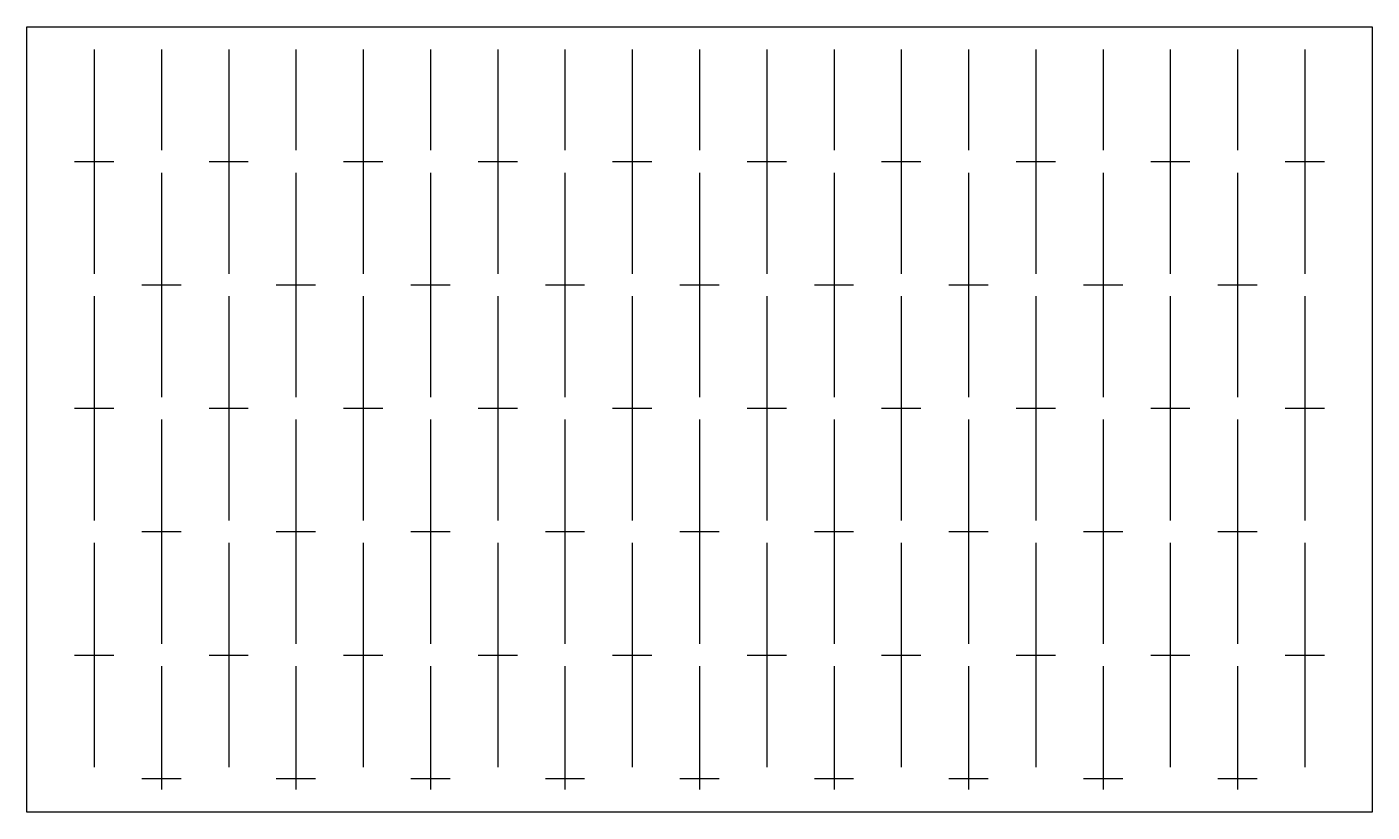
# Model space of a CAD drawing. Header units: millimetres. Extents: x 0 to 120, y 0 to 70.
import ezdxf

# ---------------------------------------------------------------- set-up
doc = ezdxf.new("R2010")
doc.units = ezdxf.units.MM
doc.layers.add('CUT', color=1, linetype='CONTINUOUS')

msp = doc.modelspace()

# ---------------------------------------------------------------- linework, layer by layer
at = {"layer": 'CUT'}
for p, q in [((6, 68), (6, 48)), ((12, 68), (12, 59)), ((18, 68), (18, 48)), ((24, 68), (24, 59)), ((30, 68), (30, 48)), ((36, 68), (36, 59)), ((42, 68), (42, 48)), ((48, 68), (48, 59)), ((54, 68), (54, 48)), ((60, 68), (60, 59)), ((66, 68), (66, 48)), ((72, 68), (72, 59)), ((78, 68), (78, 48)), ((84, 68), (84, 59)), ((90, 68), (90, 48)), ((96, 68), (96, 59)), ((102, 68), (102, 48)), ((108, 68), (108, 59)), ((114, 68), (114, 48)), ((4.25, 58), (7.75, 58)), ((16.25, 58), (19.75, 58)), ((28.25, 58), (31.75, 58)), ((40.25, 58), (43.75, 58)), ((52.25, 58), (55.75, 58)), ((64.25, 58), (67.75, 58)), ((76.25, 58), (79.75, 58)), ((88.25, 58), (91.75, 58)), ((100.25, 58), (103.75, 58)), ((112.25, 58), (115.75, 58)), ((12, 57), (12, 37)), ((24, 57), (24, 37)), ((36, 57), (36, 37)), ((48, 57), (48, 37)), ((60, 57), (60, 37)), ((72, 57), (72, 37)), ((84, 57), (84, 37)), ((96, 57), (96, 37)), ((108, 57), (108, 37)), ((10.25, 47), (13.75, 47)), ((22.25, 47), (25.75, 47)), ((34.25, 47), (37.75, 47)), ((46.25, 47), (49.75, 47)), ((58.25, 47), (61.75, 47)), ((70.25, 47), (73.75, 47)), ((82.25, 47), (85.75, 47)), ((94.25, 47), (97.75, 47)), ((106.25, 47), (109.75, 47)), ((6, 46), (6, 26)), ((18, 46), (18, 26)), ((30, 46), (30, 26)), ((42, 46), (42, 26)), ((54, 46), (54, 26)), ((66, 46), (66, 26)), ((78, 46), (78, 26)), ((90, 46), (90, 26)), ((102, 46), (102, 26)), ((114, 46), (114, 26)), ((4.25, 36), (7.75, 36)), ((16.25, 36), (19.75, 36)), ((28.25, 36), (31.75, 36)), ((40.25, 36), (43.75, 36)), ((52.25, 36), (55.75, 36)), ((64.25, 36), (67.75, 36)), ((76.25, 36), (79.75, 36)), ((88.25, 36), (91.75, 36)), ((100.25, 36), (103.75, 36)), ((112.25, 36), (115.75, 36)), ((12, 35), (12, 15)), ((24, 35), (24, 15)), ((36, 35), (36, 15)), ((48, 35), (48, 15)), ((60, 35), (60, 15)), ((72, 35), (72, 15)), ((84, 35), (84, 15)), ((96, 35), (96, 15)), ((108, 35), (108, 15)), ((6, 24), (6, 4)), ((10.25, 25), (13.75, 25)), ((18, 24), (18, 4)), ((22.25, 25), (25.75, 25)), ((30, 24), (30, 4)), ((34.25, 25), (37.75, 25)), ((42, 24), (42, 4)), ((46.25, 25), (49.75, 25)), ((54, 24), (54, 4)), ((58.25, 25), (61.75, 25)), ((66, 24), (66, 4)), ((70.25, 25), (73.75, 25)), ((78, 24), (78, 4)), ((82.25, 25), (85.75, 25)), ((90, 24), (90, 4)), ((94.25, 25), (97.75, 25)), ((102, 24), (102, 4)), ((106.25, 25), (109.75, 25)), ((114, 24), (114, 4)), ((4.25, 14), (7.75, 14)), ((16.25, 14), (19.75, 14)), ((28.25, 14), (31.75, 14)), ((40.25, 14), (43.75, 14)), ((52.25, 14), (55.75, 14)), ((64.25, 14), (67.75, 14)), ((76.25, 14), (79.75, 14)), ((88.25, 14), (91.75, 14)), ((100.25, 14), (103.75, 14)), ((112.25, 14), (115.75, 14)), ((12, 13), (12, 2)), ((24, 13), (24, 2)), ((36, 13), (36, 2)), ((48, 13), (48, 2)), ((60, 13), (60, 2)), ((72, 13), (72, 2)), ((84, 13), (84, 2)), ((96, 13), (96, 2)), ((108, 13), (108, 2)), ((10.25, 3), (13.75, 3)), ((22.25, 3), (25.75, 3)), ((34.25, 3), (37.75, 3)), ((46.25, 3), (49.75, 3)), ((58.25, 3), (61.75, 3)), ((70.25, 3), (73.75, 3)), ((82.25, 3), (85.75, 3)), ((94.25, 3), (97.75, 3)), ((106.25, 3), (109.75, 3))]:
    msp.add_line(p, q, dxfattribs=at)
msp.add_lwpolyline([(0, 70), (120, 70), (120, 0), (0, 0), (0, 70)], dxfattribs=at)

doc.saveas('drawing.dxf')
